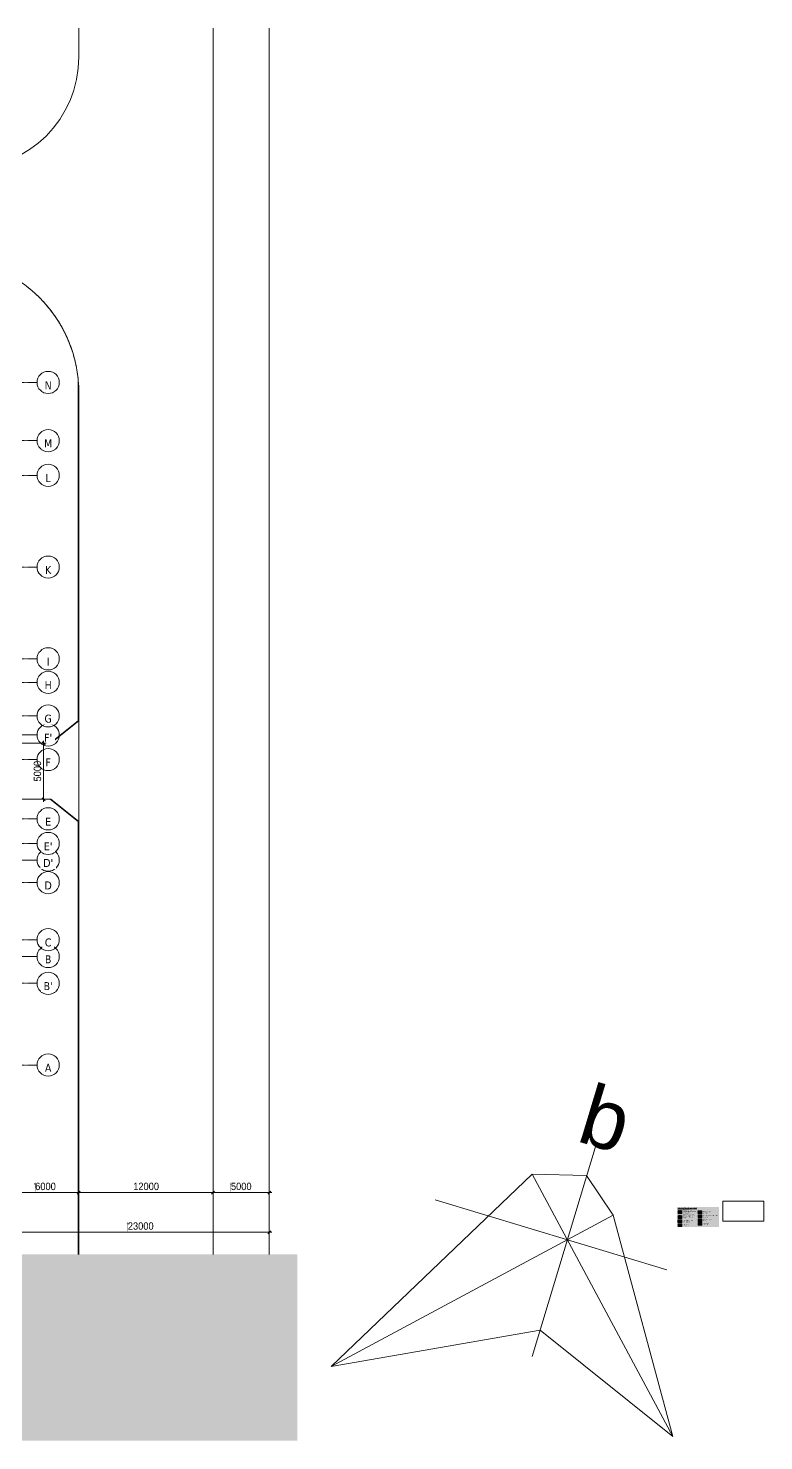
# Model space of a CAD drawing. Header units: millimetres. Extents: x 5357 to 201988, y -16345 to 109895.
# Drawn here: x 136261 to 201988, y -16345 to 109895 of the extents above; entities that cross this region are included whole.
import ezdxf

# ---------------------------------------------------------------- set-up
doc = ezdxf.new("R2010")
doc.units = ezdxf.units.MM
doc.linetypes.add('Dash_2_', pattern=[6.35, 3.175, -3.175])
doc.linetypes.add('Grid Line', pattern=[22.225, 12.7, -3.175, 3.175, -3.175])
for name, color, linetype, lineweight in [('A-ANNO-DIMS', 211, 'Continuous', 9), ('A-ANNO-DIMS-220', 211, 'Continuous', 9), ('A-DETL-1', 90, 'Continuous', 18), ('A-DETL-GENF-10', 3, 'Continuous', 18), ('A-DETL-GENF-11', 130, 'Continuous', 18), ('A-DETL-GENF-12', 125, 'Continuous', 18), ('A-DETL-GENF-2', 7, 'Continuous', 9), ('A-DETL-GENF-8', 255, 'Continuous', 18), ('A-DETL-GENF-9', 9, 'Continuous', 18), ('A-DETL-MEDM-1', 33, 'Continuous', 35), ('A-FLOR', 192, 'Continuous', 9), ('G-ANNO-REFR', 1, 'Dash_2_', 18), ('G-ANNO-TEXT-1', 7, 'Continuous', 9), ('HOA GIO_TIEN GIANG_dwg-1', 250, 'Continuous', 18), ('S-GRID', 1, 'Continuous', 9), ('S-GRID-1', 1, 'Grid Line', 9), ('S-GRID-IDEN', 1, 'Continuous', 9), ('TEXT', 7, 'Continuous', 9), ('TEXT-1', 7, 'Continuous', 18)]:
    doc.layers.add(name, color=color, linetype=linetype, lineweight=lineweight)
doc.styles.add('Arial_3', font='arial_0.ttf', dxfattribs={"height": 5335.983317})
doc.styles.add('Arial_4', font='arial_0.ttf', dxfattribs={"width": 0.9, "height": 660})
doc.styles.add('Arial_5', font='arial_0.ttf', dxfattribs={"width": 0.9, "height": 660})
doc.styles.add('Arial_7', font='arial_0.ttf', dxfattribs={"width": 0.95, "height": 62.5})
doc.styles.add('Arial_B_1', font='arialbd_0.ttf', dxfattribs={"width": 0.95, "height": 75})
doc.styles.add('Arial_B_2', font='arialbd_0.ttf', dxfattribs={"width": 0.95, "height": 62.5})
doc.styles.add('Tahoma_B', font='tahomabd_0.ttf', dxfattribs={"height": 715})
doc.dimstyles.new('1_Dim_chi_tiet_khu_đất_2', dxfattribs={"dimscale": 304.8, "dimtxt": 673.371204, "dimasz": 0.866142, "dimexe": 0.721785, "dimexo": 0.0625, "dimgap": 0.072178, "dimtad": 1, "dimdec": 0, "dimrnd": 5, "dimzin": 0, "dimdsep": 46, "dimtxsty": 'Arial_4', "dimblk1": 'OBLIQUE', "dimblk2": 'OBLIQUE', "dimsah": 1, "dimcen": 0.09, "dimdle": 0.721785, "dimazin": 0, "dimtfac": 1, "dimtdec": 4, "dimtix": 1, "dimtmove": 0, "dimatfit": 3, "dimfxl": 2.165354, "dimfxlon": 1, "dimtvp": 1, "dimtolj": 1, "dimtzin": 0, "dimarcsym": 2})
doc.dimstyles.new('1_Dim_chi_tiet_khu_đất_2_1', dxfattribs={"dimscale": 304.8, "dimtxt": 673.371204, "dimasz": 0.866142, "dimexe": 0.721785, "dimexo": 0.0625, "dimgap": 0.072178, "dimtad": 1, "dimdec": 0, "dimrnd": 5, "dimzin": 0, "dimdsep": 46, "dimtxsty": 'Arial_5', "dimblk1": 'OBLIQUE', "dimblk2": 'OBLIQUE', "dimsah": 1, "dimcen": 0.09, "dimdle": 0.721785, "dimazin": 0, "dimtfac": 1, "dimtdec": 4, "dimtix": 1, "dimtmove": 0, "dimatfit": 3, "dimfxl": 2.165354, "dimfxlon": 1, "dimtvp": 1, "dimtolj": 1, "dimtzin": 0, "dimarcsym": 2})
picture_1 = doc.add_image_def('image1.pdf', size_in_pixel=(4241, 2050))
pattern_1 = [(50, (190483.647, 0), (54.65545, -4.7815), [5.715, -62.865]), (355, (190483.647, 0), (-10.57276, 57.3166), [4.572, -50.292]), (100.451, (190488.2, -0.4), (44.08277, 52.5349), [4.857, -53.427]), (46.184, (190483.647, 15.24), (81.3237, -12.6129), [8.572, -94.297]), (96.636, (190490.42, 14.19), (71.2212, 74.2287), [7.286, -80.141]), (351.184, (190483.65, 15.24), (71.2217, 74.2274), [6.858, -75.438]), (21, (190491.267, 11.43), (45.4846, -30.6795), [5.715, -62.865]), (326, (190491.267, 11.43), (18.5405, 55.256), [4.572, -50.292]), (71.451, (190495.057, 8.873), (64.0251, 24.5763), [4.857, -53.427]), (37.5, (190483.647, 0), (0.926095, 25.36672), [0.838, -48.844, 0.838, -50.216, -50.482]), (37.5, (190483.647, 0), (0.926095, 25.36672), [-100.736, 0.838, -49.644]), (7.5, (190483.647, 0), (20.04558, 30.0546), [0.838, -28.27, 0.838, -47.701, -19.241]), (7.5, (190483.647, 0), (20.04558, 30.0546), [-77.648, 0.838, -18.402]), (327.5, (190466.654, 0), (40.67682, -1.71882), [0.838, -18.212, 0.838, -58.598, -78.867]), (327.5, (190466.654, 0), (40.67682, -1.71882), [-78.486, 0.838, -78.029]), (317.5, (190459.034, 0), (44.43832, 7.62794), [0.838, -23.927, 0.838, -38.633, -56.007]), (317.5, (190459.034, 0), (44.43832, 7.62794), [-64.237, 0.838, -55.169])]
pattern_2 = [(63.435, (190547.15, 31.75), (-255.583, 766.747), [317.5, -190.5, 317.5, -190.5, -403.903]), (63.435, (190547.15, 31.75), (-255.583, 766.747), [-1016, 127, -276.9]), (63.435, (190531.3, 47.6), (-255.583, 766.747), [254, -317.5, 190.5, -190.5, -467.403]), (63.435, (190531.3, 47.6), (-255.583, 766.747), [-952.5, 222.25, -245.15]), (63.435, (190531.3, 95.25), (-255.583, 766.747), [190.5, -381, 127, -190.5, -530.903]), (63.435, (190531.3, 95.25), (-255.583, 766.747), [-889, 285.75, -245.15]), (63.435, (190578.9, 47.6), (-255.583, 766.747), [190.5, -381, 158.75, -689.653]), (63.435, (190626.5, 95.25), (-255.583, 766.747), [95.25, -476.25, 63.5, -784.903]), (63.435, (190547.15, 174.6), (-255.583, 766.747), [63.5, -476.25, 63.5, -254, -562.653]), (63.435, (190547.15, 174.6), (-255.583, 766.747), [-857.25, 158.75, -403.9]), (63.435, (190832.9, 127), (-255.583, 766.747), [317.5, -476.25, 381, -251.503]), (63.435, (190832.9, 79.4), (-255.583, 766.747), [444.5, -317.5, 476.25, -188.003]), (63.435, (190864.65, 95.25), (-255.583, 766.747), [508, -254, 381, -276.903]), (63.435, (190912.3, 142.9), (-255.583, 766.747), [317.5, -444.5, 254, -403.903]), (63.435, (190864.65, 238.1), (-255.583, 766.747), [158.75, -635, 190.5, -435.653]), (63.435, (190959.9, 190.5), (-255.583, 766.747), [127, -635, 127, -530.903])]
pattern_3 = [(0, (190483.647, 0), (40.827, 23.571), [27.218, -54.435]), (120, (190483.647, 0), (-40.826585, 23.57172), [27.218, -54.435]), (60, (190483.647, 0), (0.000415, 47.14272), [0, -54.435, 27.218, 0])]
pattern_4 = [(0, (190483.647, 0), (203.2, 50.8), [8.382, -144.018, 8.382, -144.018, -812.8]), (0, (190483.647, 0), (203.2, 50.8), [-304.8, 8.382, -296.418, 8.382, -144.018, -355.6]), (0, (190483.647, 0), (203.2, 50.8), [-762, 8.382, -93.218, 8.382, -245.618]), (120, (190559.847, 25.4), (-145.5941, 150.57636), [8.382, -144.018, 8.382, -144.018, -812.8]), (120, (190559.847, 25.4), (-145.5941, 150.57636), [-304.8, 8.382, -296.418, 8.382, -144.018, -355.6]), (120, (190559.847, 25.4), (-145.5941, 150.57636), [-762, 8.382, -93.218, 8.382, -245.618]), (240, (190585.247, 127), (-57.6059, -201.37636), [8.382, -144.018, 8.382, -144.018, -812.8]), (240, (190585.247, 127), (-57.6059, -201.37636), [-304.8, 8.382, -296.418, 8.382, -144.018, -355.6]), (240, (190585.247, 127), (-57.6059, -201.37636), [-762, 8.382, -93.218, 8.382, -245.618])]

# ---------------------------------------------------------------- blocks, each defined once
blk = doc.blocks.new('HOA GIO_TIEN GIANG_dwg-1605386-TỔNG THỂ_HOA GIÓ')
at = {"layer": 'TEXT'}
for p, q in [((8395, 10147), (2680, -8828)), ((15264, -15958), (2679, 7475)), ((-5985, 5174), (14714, -1060)), ((-15264, -9710), (9926, 3819))]:
    blk.add_line(p, q, dxfattribs=at)
at = {"layer": 'TEXT', "flags": 128}
blk.add_lwpolyline([(7552, 7347), (9926, 3819), (15264, -15958), (3396, -6448), (-15264, -9710), (2679, 7475), (7552, 7347), (9926, 3819), (15264, -15958), (3396, -6448), (-15264, -9710), (2679, 7475)], close=True, dxfattribs=at)
at = {"layer": 'TEXT-1', "insert": (8045, 15591), "char_height": 5336, "width": 4124.3, "attachment_point": 1, "rotation": 343.23792, "line_spacing_factor": 0.941778, "style": 'Arial_3'}
blk.add_mtext('b', dxfattribs=at)
blk = doc.blocks.new('Grid - M_Grid Head - Circle-353313-TKCS_MB SÂN ĐƯỜNG NỘI BỘ')
at = {"layer": 'S-GRID-IDEN'}
blk.add_circle((0, 0), 4.5, dxfattribs=at)
blk = doc.blocks.new('DIMBLOCK21-TKCS_MB SÂN ĐƯỜNG NỘI BỘ')
at = {"layer": 'A-ANNO-DIMS-220'}
for p, q in [((134801, 2955), (134801, 2075)), ((134801, 2295), (134801, 2955)), ((157795, 2955), (157795, 2075)), ((157795, 2295), (157795, 2955)), ((134581, 2295), (158015, 2295))]:
    blk.add_line(p, q, dxfattribs=at)
at = {"layer": 'A-ANNO-DIMS-220', "lineweight": 25}
for p, q in [((134801, 2295), (134669, 2163)), ((134801, 2295), (134933, 2427)), ((157795, 2295), (157663, 2163)), ((157795, 2295), (157927, 2427))]:
    blk.add_line(p, q, dxfattribs=at)
at = {"layer": 'A-ANNO-DIMS-220', "color": 0, "insert": (145159, 3174), "char_height": 660, "width": 2734.92, "attachment_point": 1, "line_spacing_factor": 0.941778, "style": 'Arial_5'}
blk.add_mtext('\u206e23000', dxfattribs=at)
blk = doc.blocks.new('_Oblique')
at = {"color": 0, "linetype": 'ByBlock', "lineweight": -2}
blk.add_line((-0.5, -0.5), (0.5, 0.5), dxfattribs=at)
blk = doc.blocks.new('DIMBLOCK26-TKCS_MB SÂN ĐƯỜNG NỘI BỘ')
at = {"layer": 'A-ANNO-DIMS-220'}
for p, q in [((140779, 6498), (140779, 5618)), ((140779, 5838), (140779, 6498)), ((152779, 6498), (152779, 5618)), ((152779, 5838), (152779, 6498)), ((140559, 5838), (152999, 5838))]:
    blk.add_line(p, q, dxfattribs=at)
at = {"layer": 'A-ANNO-DIMS-220', "lineweight": 25}
for p, q in [((140779, 5838), (140647, 5706)), ((140779, 5838), (140911, 5970)), ((152779, 5838), (152647, 5706)), ((152779, 5838), (152911, 5970))]:
    blk.add_line(p, q, dxfattribs=at)
at = {"layer": 'A-ANNO-DIMS-220', "color": 0, "insert": (145640, 6717), "char_height": 660, "width": 2734.92, "attachment_point": 1, "line_spacing_factor": 0.941778, "style": 'Arial_4'}
blk.add_mtext('12000', dxfattribs=at)
blk = doc.blocks.new('DIMBLOCK27-TKCS_MB SÂN ĐƯỜNG NỘI BỘ')
at = {"layer": 'A-ANNO-DIMS-220'}
for p, q in [((152779, 6498), (152779, 5618)), ((152779, 5838), (152779, 6498)), ((157795, 6498), (157795, 5618)), ((157795, 5838), (157795, 6498)), ((152559, 5838), (158015, 5838))]:
    blk.add_line(p, q, dxfattribs=at)
at = {"layer": 'A-ANNO-DIMS-220', "lineweight": 25}
for p, q in [((152779, 5838), (152647, 5706)), ((152779, 5838), (152911, 5970)), ((157795, 5838), (157663, 5706)), ((157795, 5838), (157927, 5970))]:
    blk.add_line(p, q, dxfattribs=at)
at = {"layer": 'A-ANNO-DIMS-220', "color": 0, "insert": (154375, 6717), "char_height": 660, "width": 2187.94, "attachment_point": 1, "line_spacing_factor": 0.941778, "style": 'Arial_5'}
blk.add_mtext('\u206e5000', dxfattribs=at)
blk = doc.blocks.new('DIMBLOCK28-TKCS_MB SÂN ĐƯỜNG NỘI BỘ')
at = {"layer": 'A-ANNO-DIMS-220'}
for p, q in [((134801, 6498), (134801, 5618)), ((134801, 5838), (134801, 6498)), ((140779, 6498), (140779, 5618)), ((140779, 5838), (140779, 6498)), ((134581, 5838), (140999, 5838))]:
    blk.add_line(p, q, dxfattribs=at)
at = {"layer": 'A-ANNO-DIMS-220', "lineweight": 25}
for p, q in [((134801, 5838), (134669, 5706)), ((134801, 5838), (134933, 5970)), ((140779, 5838), (140647, 5706)), ((140779, 5838), (140911, 5970))]:
    blk.add_line(p, q, dxfattribs=at)
at = {"layer": 'A-ANNO-DIMS-220', "color": 0, "insert": (136879, 6717), "char_height": 660, "width": 2187.94, "attachment_point": 1, "line_spacing_factor": 0.941778, "style": 'Arial_5'}
blk.add_mtext('\u206e6000', dxfattribs=at)
blk = doc.blocks.new('DIMBLOCK47-TKCS_MB SÂN ĐƯỜNG NỘI BỘ')
at = {"layer": 'A-ANNO-DIMS-220'}
for p, q in [((136969, 45986), (137849, 45986)), ((137629, 45986), (136969, 45986)), ((137629, 40766), (137629, 46206)), ((136969, 40986), (137849, 40986)), ((137629, 40986), (136969, 40986))]:
    blk.add_line(p, q, dxfattribs=at)
at = {"layer": 'A-ANNO-DIMS-220', "lineweight": 25}
for p, q in [((137629, 45986), (137497, 46118)), ((137629, 45986), (137761, 45854)), ((137629, 40986), (137497, 41118)), ((137629, 40986), (137761, 40854))]:
    blk.add_line(p, q, dxfattribs=at)
at = {"layer": 'A-ANNO-DIMS-220', "color": 0, "insert": (136750, 42575), "char_height": 660, "width": 2187.94, "attachment_point": 1, "rotation": 90, "line_spacing_factor": 0.941778, "style": 'Arial_4'}
blk.add_mtext('5000', dxfattribs=at)

msp = doc.modelspace()

# ---------------------------------------------------------------- hatches: boundary and pattern name
at = {"layer": 'A-DETL-GENF-10'}
h = msp.add_hatch(dxfattribs=at)
h.set_pattern_fill('FP_16', color=256, style=0, pattern_type=2)
h.set_pattern_definition([(90, (190483.647, 0), (-44.901, 44.901), [11.906, -77.896]), (45, (190483.647, 0), (-44.9013, 44.9013), [11.906, -51.594]), (135, (190483.647, 0), (-44.9013, -44.9013), [11.906, -51.594])])
h.paths.add_polyline_path([(194666.2, 3509.3), (194666.2, 3749.3), (194326.2, 3749.3), (194326.2, 3509.3)])
at = {"layer": 'A-DETL-GENF-11'}
h = msp.add_hatch(dxfattribs=at)
h.set_pattern_fill('FP_15', color=256, style=0, pattern_type=2)
h.set_pattern_definition(pattern_1)
h.paths.add_polyline_path([(194666.2, 2809.3), (194666.2, 3049.3), (194326.2, 3049.3), (194326.2, 2809.3)])
h = msp.add_hatch(dxfattribs=at)
h.set_pattern_fill('FP_17', color=256, style=0, pattern_type=2)
h.set_pattern_definition([(90, (146424.16, 54019.62), (-75, 5e-15), [])])
h.paths.add_polyline_path([(194666.2, 2809.3), (194666.2, 3049.3), (194326.2, 3049.3), (194326.2, 2809.3)])
at = {"layer": 'A-DETL-GENF-12'}
h = msp.add_hatch(dxfattribs=at)
h.set_pattern_fill('FP_21', color=256, style=0, pattern_type=2)
h.set_pattern_definition(pattern_4)
h.paths.add_polyline_path([(196466.2, 3959.3), (196466.2, 4199.3), (196126.2, 4199.3), (196126.2, 3959.3)])
h = msp.add_hatch(dxfattribs=at)
h.set_pattern_fill('FP_22', color=256, style=0, pattern_type=2)
h.set_pattern_definition([(0, (190483.647, 0), (0, 62.5), []), (90, (190483.647, 0), (-62.5, 4e-15), [])])
h.paths.add_polyline_path([(196466.2, 3959.3), (196466.2, 4199.3), (196126.2, 4199.3), (196126.2, 3959.3)])
h = msp.add_hatch(dxfattribs=at)
h.set_pattern_fill('FP_23', color=256, style=0, pattern_type=2)
h.set_pattern_definition([(45, (190483.647, 0), (-44.1942, 44.1942), []), (135, (190483.647, 0), (-44.1942, -44.1942), [])])
h.paths.add_polyline_path([(196466.2, 3609.3), (196466.2, 3849.3), (196126.2, 3849.3), (196126.2, 3609.3)])
at = {"layer": 'A-DETL-GENF-2'}
msp.add_hatch(color=256, dxfattribs=at).paths.add_polyline_path([(136392.8, -16344.6), (160292.7, -16344.6), (160292.7, 315.8), (83812.2, 315.8), (83812.2, -16344.6), (136379.1, -16344.6)])
at = {"layer": 'A-DETL-GENF-8'}
h = msp.add_hatch(color=256, dxfattribs=at)
h.paths.add_polyline_path([(194245.2, 2759.1), (197980.1, 2759.1), (197980.1, 4554.6), (194245.2, 4554.6), (194245.2, 2809.3)])
h.paths.add_polyline_path([(194666.2, 2809.3), (194326.2, 2809.3), (194326.2, 3049.3), (194666.2, 3049.3)])
h.paths.add_polyline_path([(194326.2, 3159.3), (194326.2, 3399.3), (194666.2, 3399.3), (194666.2, 3159.3)])
h.paths.add_polyline_path([(196126.2, 3259.3), (196126.2, 3499.3), (196466.2, 3499.3), (196466.2, 3259.3)])
h.paths.add_polyline_path([(194326.2, 3509.3), (194326.2, 3749.3), (194666.2, 3749.3), (194666.2, 3509.3)])
h.paths.add_polyline_path([(196126.2, 3609.3), (196126.2, 3849.3), (196466.2, 3849.3), (196466.2, 3609.3)])
h.paths.add_polyline_path([(194326.2, 3959.3), (194326.2, 4199.3), (194666.2, 4199.3), (194666.2, 3959.3)])
h.paths.add_polyline_path([(196126.2, 3959.3), (196126.2, 4199.3), (196466.2, 4199.3), (196466.2, 3959.3)])
at = {"layer": 'A-DETL-GENF-9'}
h = msp.add_hatch(dxfattribs=at)
h.set_pattern_fill('FP_18', color=256, style=0, pattern_type=2)
h.set_pattern_definition(pattern_2)
h.paths.add_polyline_path([(194666.2, 3959.3), (194666.2, 4199.3), (194326.2, 4199.3), (194326.2, 3959.3)])
h = msp.add_hatch(dxfattribs=at)
h.set_pattern_fill('FP_19', color=256, style=0, pattern_type=2)
h.set_pattern_definition(pattern_3)
h.paths.add_polyline_path([(194666.2, 3959.3), (194666.2, 4199.3), (194326.2, 4199.3), (194326.2, 3959.3)])
h = msp.add_hatch(dxfattribs=at)
h.set_pattern_fill('FP_15', color=256, style=0, pattern_type=2)
h.set_pattern_definition(pattern_1)
h.paths.add_polyline_path([(194666.2, 3509.3), (194666.2, 3749.3), (194326.2, 3749.3), (194326.2, 3509.3)])
h = msp.add_hatch(dxfattribs=at)
h.set_pattern_fill('FP_20', color=256, style=0, pattern_type=2)
h.set_pattern_definition([(37.5, (190483.647, 0), (-0.800156, 24.47068), [0.838, -18.466, 0.838, -20.752, -20.637]), (37.5, (190483.647, 0), (-0.800156, 24.47068), [-40.894, 0.838, -19.799]), (7.5, (190483.647, 0), (22.47605, 35.84134), [0.838, -9.576, 0.838, -16.561, -6.668]), (7.5, (190483.647, 0), (22.47605, 35.84134), [-27.813, 0.838, -5.829]), (327.5, (190468.026, 0), (39.549665, 0.0723), [0.838, -5.512, 0.838, -22.022, -29.845]), (327.5, (190468.026, 0), (39.549665, 0.0723), [-29.21, 0.838, -29.007]), (317.5, (190468.026, 0), (38.17795, 11.1469), [0.838, -2.337, 0.838, -14.148, -17.145]), (317.5, (190468.026, 0), (38.17795, 11.1469), [-18.161, 0.838, -16.307])])
h.paths.add_polyline_path([(194666.2, 3159.3), (194666.2, 3399.3), (194326.2, 3399.3), (194326.2, 3159.3)])
h = msp.add_hatch(dxfattribs=at)
h.set_pattern_fill('FP_21', color=256, style=0, pattern_type=2)
h.set_pattern_definition(pattern_4)
h.paths.add_polyline_path([(194666.2, 3159.3), (194666.2, 3399.3), (194326.2, 3399.3), (194326.2, 3159.3)])
h = msp.add_hatch(dxfattribs=at)
h.set_pattern_fill('FP_18', color=256, style=0, pattern_type=2)
h.set_pattern_definition(pattern_2)
h.paths.add_polyline_path([(196466.2, 3259.3), (196466.2, 3499.3), (196126.2, 3499.3), (196126.2, 3259.3)])
h = msp.add_hatch(dxfattribs=at)
h.set_pattern_fill('FP_19', color=256, style=0, pattern_type=2)
h.set_pattern_definition(pattern_3)
h.paths.add_polyline_path([(196466.2, 3259.3), (196466.2, 3499.3), (196126.2, 3499.3), (196126.2, 3259.3)])

# ---------------------------------------------------------------- linework, layer by layer
at = {"layer": 'A-DETL-1'}
for p, q in [((194666.2, 4199.3), (194326.2, 4199.3)), ((194326.2, 4199.3), (194326.2, 3959.3)), ((194326.2, 3959.3), (194666.2, 3959.3)), ((194666.2, 3959.3), (194666.2, 4199.3)), ((196466.2, 4199.3), (196126.2, 4199.3)), ((196126.2, 4199.3), (196126.2, 3959.3)), ((196126.2, 3959.3), (196466.2, 3959.3)), ((196466.2, 3849.3), (196126.2, 3849.3)), ((196126.2, 3849.3), (196126.2, 3609.3)), ((196466.2, 3959.3), (196466.2, 4199.3)), ((196466.2, 3609.3), (196466.2, 3849.3)), ((194666.2, 3749.3), (194326.2, 3749.3)), ((194326.2, 3749.3), (194326.2, 3509.3)), ((194326.2, 3509.3), (194666.2, 3509.3)), ((194666.2, 3399.3), (194326.2, 3399.3)), ((194326.2, 3399.3), (194326.2, 3159.3)), ((194326.2, 3159.3), (194666.2, 3159.3)), ((194666.2, 3049.3), (194326.2, 3049.3)), ((194326.2, 3049.3), (194326.2, 2809.3)), ((194326.2, 2809.3), (194666.2, 2809.3)), ((194666.2, 3509.3), (194666.2, 3749.3)), ((194666.2, 3159.3), (194666.2, 3399.3)), ((194666.2, 2809.3), (194666.2, 3049.3)), ((196126.2, 3609.3), (196466.2, 3609.3)), ((196466.2, 3499.3), (196126.2, 3499.3)), ((196126.2, 3499.3), (196126.2, 3259.3)), ((196126.2, 3259.3), (196466.2, 3259.3)), ((196466.2, 3149.3), (196126.2, 3149.3)), ((196126.2, 3149.3), (196126.2, 2909.3)), ((196126.2, 2909.3), (196466.2, 2909.3)), ((196466.2, 3259.3), (196466.2, 3499.3)), ((196466.2, 2909.3), (196466.2, 3149.3))]:
    msp.add_line(p, q, dxfattribs=at)
at = {"layer": 'A-DETL-MEDM-1'}
for centre in [(194503.6, 4076.7), (196303.6, 4076.7), (196303.6, 3726.7), (194503.6, 3626.7), (194503.6, 3276.7), (194503.6, 2926.7), (196303.6, 3376.7), (196303.6, 3026.7)]:
    msp.add_circle(centre, 75, dxfattribs=at)
at = {"layer": 'A-FLOR'}
for p, q in [((140779.3, 107336.3), (140779.3, 109895.4)), ((152779.3, 109895.4), (152779.3, 315.8)), ((157794.6, 109895.4), (157794.6, 315.8)), ((136275, 86707.3), (136261.5, 86718.1)), ((140731.1, 47986.3), (140731.1, 78411.8)), ((140779.3, 77336.3), (140779.3, 315.8)), ((138231.1, 45986.3), (140731.1, 47986.3)), ((140779.3, 47986.3), (138279.3, 45986.3)), ((138279.3, 45986.3), (134801.6, 45986.3)), ((134801.5, 40986.3), (138279.3, 40986.3)), ((140731.1, 38986.3), (138231.1, 40986.3)), ((138279.3, 40986.3), (140779.3, 38986.3)), ((140731.1, 315.8), (140731.1, 38986.3))]:
    msp.add_line(p, q, dxfattribs=at)
for centre, radius, start, end in [((130779.3, 107336.3), 10000, 270, 360), ((130779.3, 107336.3), 10000, 270, 360), ((130779.3, 107336.3), 10000, 270, 0), ((130779.3, 107336.3), 10000, 270, 0), ((128779.3, 77336.3), 12000, 360, 90), ((128779.3, 77336.3), 12000, 51.344287, 52.287325), ((128779.3, 77336.3), 12000, 50.445529, 51.344312), ((128779.3, 77336.3), 12000, 50.445529, 51.344312), ((128779.3, 77336.3), 12000, 50.445543, 51.344287), ((128779.3, 77336.3), 12000, 49.503564, 50.445529), ((128779.3, 77336.3), 12000, 49.503564, 50.445529), ((128779.3, 77336.3), 12000, 49.503538, 50.445543), ((128779.3, 77336.3), 12000, 48.603839, 49.503564), ((128779.3, 77336.3), 12000, 48.603839, 49.503564), ((128779.3, 77336.3), 12000, 48.603854, 49.503538), ((128779.3, 77336.3), 12000, 47.662816, 48.603839), ((128779.3, 77336.3), 12000, 47.662816, 48.603839), ((128779.3, 77336.3), 12000, 47.662789, 48.603854), ((128779.3, 77336.3), 12000, 46.76223, 47.662816), ((128779.3, 77336.3), 12000, 46.76223, 47.662816), ((128779.3, 77336.3), 12000, 46.762246, 47.662789), ((128779.3, 77336.3), 12000, 45.822068, 46.76223), ((128779.3, 77336.3), 12000, 45.822068, 46.76223), ((128779.3, 77336.3), 12000, 45.82204, 46.762246), ((128779.3, 77336.3), 12000, 44.920693, 45.822068), ((128779.3, 77336.3), 12000, 44.920693, 45.822068), ((128779.3, 77336.3), 12000, 44.920709, 45.82204), ((128779.3, 77336.3), 12000, 43.981319, 44.920693), ((128779.3, 77336.3), 12000, 43.981319, 44.920693), ((128779.3, 77336.3), 12000, 43.98129, 44.920709), ((128779.3, 77336.3), 12000, 43.079218, 43.981319), ((128779.3, 77336.3), 12000, 43.079218, 43.981319), ((128779.3, 77336.3), 12000, 43.079235, 43.98129), ((128779.3, 77336.3), 12000, 42.140571, 43.079218), ((128779.3, 77336.3), 12000, 42.140571, 43.079218), ((128779.3, 77336.3), 12000, 42.140541, 43.079235), ((128779.3, 77336.3), 12000, 41.237798, 42.140571), ((128779.3, 77336.3), 12000, 41.237798, 42.140571), ((128779.3, 77336.3), 12000, 41.237816, 42.140541), ((128779.3, 77336.3), 12000, 40.299822, 41.237798), ((128779.3, 77336.3), 12000, 40.299822, 41.237798), ((128779.3, 77336.3), 12000, 40.299791, 41.237816), ((128779.3, 77336.3), 12000, 39.396429, 40.299822), ((128779.3, 77336.3), 12000, 39.396429, 40.299822), ((128779.3, 77336.3), 12000, 39.396447, 40.299791), ((128779.3, 77336.3), 12000, 38.459073, 39.396429), ((128779.3, 77336.3), 12000, 38.459073, 39.396429), ((128779.3, 77336.3), 12000, 38.459041, 39.396447), ((128779.3, 77336.3), 12000, 37.555103, 38.459073), ((128779.3, 77336.3), 12000, 37.555103, 38.459073), ((128779.3, 77336.3), 12000, 37.555122, 38.459041), ((128779.3, 77336.3), 12000, 36.618324, 37.555103), ((128779.3, 77336.3), 12000, 36.618324, 37.555103), ((128779.3, 77336.3), 12000, 36.618292, 37.555122), ((128779.3, 77336.3), 12000, 35.713817, 36.618324), ((128779.3, 77336.3), 12000, 35.713817, 36.618324), ((128779.3, 77336.3), 12000, 35.713837, 36.618292), ((128779.3, 77336.3), 12000, 34.777575, 35.713817), ((128779.3, 77336.3), 12000, 34.777575, 35.713817), ((128779.3, 77336.3), 12000, 34.777542, 35.713837), ((128779.3, 77336.3), 12000, 33.872567, 34.777575), ((128779.3, 77336.3), 12000, 33.872567, 34.777575), ((128779.3, 77336.3), 12000, 33.872588, 34.777542), ((128779.3, 77336.3), 12000, 32.936826, 33.872567), ((128779.3, 77336.3), 12000, 32.936826, 33.872567), ((128779.3, 77336.3), 12000, 32.936792, 33.872588), ((128779.3, 77336.3), 12000, 32.03135, 32.936826), ((128779.3, 77336.3), 12000, 32.03135, 32.936826), ((128779.3, 77336.3), 12000, 32.031371, 32.936792), ((128779.3, 77336.3), 12000, 31.096077, 32.03135), ((128779.3, 77336.3), 12000, 31.096077, 32.03135), ((128779.3, 77336.3), 12000, 31.096041, 32.031371), ((128779.3, 77336.3), 12000, 30.190162, 31.096077), ((128779.3, 77336.3), 12000, 30.190162, 31.096077), ((128779.3, 77336.3), 12000, 30.190184, 31.096041), ((128779.3, 77336.3), 12000, 29.255327, 30.190162), ((128779.3, 77336.3), 12000, 29.255327, 30.190162), ((128779.3, 77336.3), 12000, 29.255291, 30.190184), ((128779.3, 77336.3), 12000, 28.349001, 29.255327), ((128779.3, 77336.3), 12000, 28.349001, 29.255327), ((128779.3, 77336.3), 12000, 28.349024, 29.255291), ((128779.3, 77336.3), 12000, 27.414578, 28.349001), ((128779.3, 77336.3), 12000, 27.414578, 28.349001), ((128779.3, 77336.3), 12000, 27.414541, 28.349024), ((128779.3, 77336.3), 12000, 26.507865, 27.414578), ((128779.3, 77336.3), 12000, 26.507865, 27.414578), ((128779.3, 77336.3), 12000, 26.507888, 27.414541), ((128779.3, 77336.3), 12000, 25.573828, 26.507865), ((128779.3, 77336.3), 12000, 25.573828, 26.507865), ((128779.3, 77336.3), 12000, 25.57379, 26.507888), ((128779.3, 77336.3), 12000, 24.666751, 25.573828), ((128779.3, 77336.3), 12000, 24.666751, 25.573828), ((128779.3, 77336.3), 12000, 24.666774, 25.57379), ((128779.3, 77336.3), 12000, 23.733078, 24.666751), ((128779.3, 77336.3), 12000, 23.733078, 24.666751), ((128779.3, 77336.3), 12000, 23.73304, 24.666774), ((128779.3, 77336.3), 12000, 22.825657, 23.733078), ((128779.3, 77336.3), 12000, 22.825657, 23.733078), ((128779.3, 77336.3), 12000, 22.825682, 23.73304), ((128779.3, 77336.3), 12000, 21.892328, 22.825657), ((128779.3, 77336.3), 12000, 21.892328, 22.825657), ((128779.3, 77336.3), 12000, 21.892289, 22.825682), ((128779.3, 77336.3), 12000, 20.984582, 21.892328), ((128779.3, 77336.3), 12000, 20.984582, 21.892328), ((128779.3, 77336.3), 12000, 20.984608, 21.892289), ((128779.3, 77336.3), 12000, 20.051578, 20.984582), ((128779.3, 77336.3), 12000, 20.051578, 20.984582), ((128779.3, 77336.3), 12000, 20.051538, 20.984608), ((128779.3, 77336.3), 12000, 19.143525, 20.051578), ((128779.3, 77336.3), 12000, 19.143525, 20.051578), ((128779.3, 77336.3), 12000, 19.143551, 20.051538), ((128779.3, 77336.3), 12000, 18.210787, 19.143551), ((128779.3, 77336.3), 12000, 18.210828, 19.143525), ((128779.3, 77336.3), 12000, 18.210828, 19.143525), ((128779.3, 77336.3), 12000, 17.302484, 18.210828), ((128779.3, 77336.3), 12000, 17.302484, 18.210828), ((128779.3, 77336.3), 12000, 17.302511, 18.210787), ((128779.3, 77336.3), 12000, 16.370077, 17.302484), ((128779.3, 77336.3), 12000, 16.370077, 17.302484), ((128779.3, 77336.3), 12000, 16.370036, 17.302511), ((128779.3, 77336.3), 12000, 15.461458, 16.370077), ((128779.3, 77336.3), 12000, 15.461458, 16.370077), ((128779.3, 77336.3), 12000, 15.461485, 16.370036), ((128779.3, 77336.3), 12000, 14.529327, 15.461458), ((128779.3, 77336.3), 12000, 14.529327, 15.461458), ((128779.3, 77336.3), 12000, 14.529285, 15.461485), ((128779.3, 77336.3), 12000, 13.620446, 14.529327), ((128779.3, 77336.3), 12000, 13.620446, 14.529327), ((128779.3, 77336.3), 12000, 13.620474, 14.529285), ((128779.3, 77336.3), 12000, 12.688576, 13.620446), ((128779.3, 77336.3), 12000, 12.688576, 13.620446), ((128779.3, 77336.3), 12000, 12.688533, 13.620474), ((128779.3, 77336.3), 12000, 11.779447, 12.688576), ((128779.3, 77336.3), 12000, 11.779447, 12.688576), ((128779.3, 77336.3), 12000, 11.779475, 12.688533), ((128779.3, 77336.3), 12000, 10.847826, 11.779447), ((128779.3, 77336.3), 12000, 10.847826, 11.779447), ((128779.3, 77336.3), 12000, 10.847782, 11.779475), ((128779.3, 77336.3), 12000, 9.93846, 10.847826), ((128779.3, 77336.3), 12000, 9.93846, 10.847826), ((128779.3, 77336.3), 12000, 9.938489, 10.847782), ((128779.3, 77336.3), 12000, 9.007075, 9.93846), ((128779.3, 77336.3), 12000, 9.007075, 9.93846), ((128779.3, 77336.3), 12000, 9.00703, 9.938489), ((128779.3, 77336.3), 12000, 8.097484, 9.007075), ((128779.3, 77336.3), 12000, 8.097484, 9.007075), ((128779.3, 77336.3), 12000, 8.097513, 9.00703), ((128779.3, 77336.3), 12000, 7.166323, 8.097484), ((128779.3, 77336.3), 12000, 7.166323, 8.097484), ((128779.3, 77336.3), 12000, 7.166278, 8.097513), ((128779.3, 77336.3), 12000, 6.256518, 7.166323), ((128779.3, 77336.3), 12000, 6.256518, 7.166323), ((128779.3, 77336.3), 12000, 6.256548, 7.166278), ((128779.3, 77336.3), 12000, 5.325572, 6.256518), ((128779.3, 77336.3), 12000, 5.325572, 6.256518), ((128779.3, 77336.3), 12000, 5.325527, 6.256548), ((128779.3, 77336.3), 12000, 5.141896, 5.325572), ((128779.3, 77336.3), 12000, 5.141896, 5.325572), ((128779.3, 77336.3), 12000, 5.083146, 5.325527), ((128779.3, 77336.3), 12000, 0, 5.083146)]:
    msp.add_arc(centre, radius, start, end, dxfattribs=at)

# ---------------------------------------------------------------- block references
at = {"layer": 'HOA GIO_TIEN GIANG_dwg-1'}
msp.add_blockref('HOA GIO_TIEN GIANG_dwg-1605386-TỔNG THỂ_HOA GIÓ', (178607.5, 0), dxfattribs=at)
at = {"layer": 'S-GRID-IDEN', "xscale": 219.9999999999998, "yscale": 219.9999999999998, "zscale": 219.9999999999998}
for p, rotation in [((138041.8, 78236.9), 89.99999999999982), ((138041.8, 73036.9), 89.9999999999998), ((138041.8, 69936.9), 89.9999999999998), ((138041.8, 61736.9), 89.9999999999998), ((138041.8, 53536.9), 89.9999999999998), ((138041.8, 46733.9), 89.9999999999998), ((138041.8, 44536.9), 89.9999999999998), ((138041.8, 39236.9), 89.9999999999998), ((138041.8, 35547.3), 89.99999999999982), ((138041.8, 33536.9), 89.99999999999982), ((138041.8, 26933.9), 89.99999999999982), ((138041.8, 17236.9), 89.99999999999982)]:
    msp.add_blockref('Grid - M_Grid Head - Circle-353313-TKCS_MB SÂN ĐƯỜNG NỘI BỘ', p, dxfattribs=dict(at, rotation=rotation))

# ---------------------------------------------------------------- texts
at = {"layer": 'G-ANNO-TEXT-1', "line_spacing_factor": 0.936439}
for s, insert, char_height, width, attachment_point, style in [('\\pt285,570,855,1140,1425,1710,1995,2280,2565,2850,3135,3420,3705,3990,4275,4560,4845,5130,5415,5700,5985,6270,6555,6840,7125,7410,7695,7980,8265,8550,8835,9120;{\\LGHI CHÚ TỔNG THỂ SÂN ĐƯỜNG}:', (194319.6, 4448.7), 75, 1880.525, 4, 'Arial_B_1'), ('\\pt285,570,855,1140,1425,1710,1995,2280,2565,2850,3135,3420,3705,3990,4275,4560,4845,5130,5415,5700,5985,6270,6555,6840,7125,7410,7695,7980,8265,8550,8835,9120;2.CÔNG TRÌNH HẠ TẦNG KỸ THUẬT', (194339.6, 3832), 62.5, 1891.45, 4, 'Arial_B_2'), ('\\pt285,570,855,1140,1425,1710,1995,2280,2565,2850,3135,3420,3705,3990,4275,4560,4845,5130,5415,5700,5985,6270,6555,6840,7125,7410,7695,7980,8265,8550,8835,9120;1.CÔNG TRÌNH NHÀ CÔNG VỤ', (194339.6, 4282), 62.5, 1891.45, 4, 'Arial_B_2'), ('\\pt285,570,855,1140,1425,1710,1995,2280,2565,2850,3135,3420,3705,3990,4275,4560,4845,5130,5415,5700,5985,6270,6555,6840,7125,7410,7695,7980,8265,8550,8835,9120;1', (194501.1, 4064.2), 62.5, 100.463, 5, 'Arial_B_2'), ('\\pt285,570,855,1140,1425,1710,1995,2280,2565,2850,3135,3420,3705,3990,4275,4560,4845,5130,5415,5700,5985,6270,6555,6840,7125,7410,7695,7980,8265,8550,8835,9120;CÔNG TRÌNH NHÀ CÔNG VỤ\\PS = 3.675,75 m2', (194759.2, 4062.1), 62.5, 1338.55, 4, 'Arial_B_2'), ('\\pt285,570,855,1140,1425,1710,1995,2280,2565,2850,3135,3420,3705,3990,4275,4560,4845,5130,5415,5700,5985,6270,6555,6840,7125,7410,7695,7980,8265,8550,8835,9120;5', (196301.6, 4064.2), 62.5, 177.65, 5, 'Arial_B_2'), ('\\pt285,570,855,1140,1425,1710,1995,2280,2565,2850,3135,3420,3705,3990,4275,4560,4845,5130,5415,5700,5985,6270,6555,6840,7125,7410,7695,7980,8265,8550,8835,9120;SẢNH - BẬC CẤP\\PS =78,38 m2', (196559.2, 4062.1), 62.5, 1302.45, 4, 'Arial_7'), ('\\pt285,570,855,1140,1425,1710,1995,2280,2565,2850,3135,3420,3705,3990,4275,4560,4845,5130,5415,5700,5985,6270,6555,6840,7125,7410,7695,7980,8265,8550,8835,9120;NHÀ ĐỂ MÁY PHÁT ĐIỆN + MBA\\PS = 117 m2', (196559.2, 3712.1), 62.5, 1302.45, 4, 'Arial_7'), ('\\pt285,570,855,1140,1425,1710,1995,2280,2565,2850,3135,3420,3705,3990,4275,4560,4845,5130,5415,5700,5985,6270,6555,6840,7125,7410,7695,7980,8265,8550,8835,9120;3', (194500.9, 3264.2), 62.5, 141.312, 5, 'Arial_B_2'), ('\\pt285,570,855,1140,1425,1710,1995,2280,2565,2850,3135,3420,3705,3990,4275,4560,4845,5130,5415,5700,5985,6270,6555,6840,7125,7410,7695,7980,8265,8550,8835,9120;4', (194501.6, 2914.2), 62.5, 177.65, 5, 'Arial_B_2'), ('\\pt285,570,855,1140,1425,1710,1995,2280,2565,2850,3135,3420,3705,3990,4275,4560,4845,5130,5415,5700,5985,6270,6555,6840,7125,7410,7695,7980,8265,8550,8835,9120;2', (194501.1, 3614.2), 62.5, 100.463, 5, 'Arial_B_2'), ('\\pt285,570,855,1140,1425,1710,1995,2280,2565,2850,3135,3420,3705,3990,4275,4560,4845,5130,5415,5700,5985,6270,6555,6840,7125,7410,7695,7980,8265,8550,8835,9120;ĐƯỜNG GIAO THÔNG\\PS = 2.382,83 m2', (194759.2, 3262.1), 62.5, 1352.562, 4, 'Arial_7'), ('\\pt285,570,855,1140,1425,1710,1995,2280,2565,2850,3135,3420,3705,3990,4275,4560,4845,5130,5415,5700,5985,6270,6555,6840,7125,7410,7695,7980,8265,8550,8835,9120;CÂY XANH - THẢM CỎ\\PS = 1.286,10 m2', (194759.2, 3612.1), 62.5, 1379.4, 4, 'Arial_7'), ('\\pt285,570,855,1140,1425,1710,1995,2280,2565,2850,3135,3420,3705,3990,4275,4560,4845,5130,5415,5700,5985,6270,6555,6840,7125,7410,7695,7980,8265,8550,8835,9120;NHÀ BẢO VỆ\\PS = 18,60 m2', (194759.2, 2912.1), 62.5, 1302.45, 4, 'Arial_7'), ('\\pt285,570,855,1140,1425,1710,1995,2280,2565,2850,3135,3420,3705,3990,4275,4560,4845,5130,5415,5700,5985,6270,6555,6840,7125,7410,7695,7980,8265,8550,8835,9120;8', (196301.6, 3014.2), 62.5, 177.65, 5, 'Arial_B_2'), ('\\pt285,570,855,1140,1425,1710,1995,2280,2565,2850,3135,3420,3705,3990,4275,4560,4845,5130,5415,5700,5985,6270,6555,6840,7125,7410,7695,7980,8265,8550,8835,9120;6', (196301.6, 3714.2), 62.5, 177.65, 5, 'Arial_B_2'), ('\\pt285,570,855,1140,1425,1710,1995,2280,2565,2850,3135,3420,3705,3990,4275,4560,4845,5130,5415,5700,5985,6270,6555,6840,7125,7410,7695,7980,8265,8550,8835,9120;7', (196301.6, 3364.2), 62.5, 177.65, 5, 'Arial_B_2'), ('\\pt285,570,855,1140,1425,1710,1995,2280,2565,2850,3135,3420,3705,3990,4275,4560,4845,5130,5415,5700,5985,6270,6555,6840,7125,7410,7695,7980,8265,8550,8835,9120;TƯỜNG RÀO\\PS = 60,79 m2', (196559.2, 3012.1), 62.5, 1302.45, 4, 'Arial_7'), ('\\pt285,570,855,1140,1425,1710,1995,2280,2565,2850,3135,3420,3705,3990,4275,4560,4845,5130,5415,5700,5985,6270,6555,6840,7125,7410,7695,7980,8265,8550,8835,9120;NHÀ ĐỂ XE CÓ MÁI CHE\\PS = 648,00 m2', (196559.2, 3362.1), 62.5, 1302.45, 4, 'Arial_7')]:
    msp.add_mtext(s, dxfattribs=dict(at, insert=insert, char_height=char_height, width=width, attachment_point=attachment_point, style=style))

# ---------------------------------------------------------------- dimensions: what is measured, and where the dimension line sits
at = {"layer": 'A-ANNO-DIMS'}
for base, p1, p2, text, override, picture, middle in [((140779.3, 5837.9), (134801.5, 6497.9), (140779.3, 6497.9), '\u206e6000', {"dimpost": '<>', "dimfxl": 5977.864252}, 'DIMBLOCK28-TKCS_MB SÂN ĐƯỜNG NỘI BỘ', (137790.4, 6253.1)), ((157794.6, 5837.9), (152779.3, 6497.9), (157794.6, 6497.9), '\u206e5000', {"dimpost": '<>', "dimfxl": 5015.369213}, 'DIMBLOCK27-TKCS_MB SÂN ĐƯỜNG NỘI BỘ', (155287, 6253.1)), ((157794.6, 2295.4), (134801.5, 2955.4), (157794.6, 2955.4), '\u206e23000', {"dimpost": '<>', "dimfxl": 22993.161652}, 'DIMBLOCK21-TKCS_MB SÂN ĐƯỜNG NỘI BỘ', (146298.1, 2710.7))]:
    dim = msp.add_linear_dim(base=base, p1=p1, p2=p2, text=text, dimstyle='1_Dim_chi_tiet_khu_đất_2_1', override=override, dxfattribs=at)
    dim.commit()
    dim.dimension.update_dxf_attribs({"geometry": picture, "text_midpoint": middle})
dim = msp.add_linear_dim(base=(152779.3, 5837.9), p1=(140779.3, 6497.9), p2=(152779.3, 6497.9), dimstyle='1_Dim_chi_tiet_khu_đất_2', override={"dimpost": '<>', "dimfxl": 11999.928187}, dxfattribs=at)
dim.commit()
dim.dimension.update_dxf_attribs({"geometry": 'DIMBLOCK26-TKCS_MB SÂN ĐƯỜNG NỘI BỘ', "text_midpoint": (146779.3, 6196.9)})

# ---------------------------------------------------------------- pictures from other files: only their frames are drawn
at = {"layer": 'G-ANNO-REFR'}
image = msp.add_image(picture_1, insert=(198344.5, 3295), size_in_units=(3643.7, 1761), dxfattribs=at)
image.dxf.flags = 7

# ---------------------------------------------------------------- next in the draw order: texts
at = {"layer": 'S-GRID-IDEN', "char_height": 715, "attachment_point": 5, "line_spacing_factor": 0.996129, "style": 'Tahoma_B', "bg_fill": 3, "box_fill_scale": 1.25, "bg_fill_color": 256, "bg_fill_true_color": 13158600, "bg_fill_transparency": 0}
for s, insert, width in [('\\pt2793.99835,5587.9967,8382.0022,11176.00055,13969.9989,16763.99725,19558.00275,22352.0011,25145.99945,27939.9978,30734.0033,33528.00165,36322,39115.99835,41909.9967,44704.0022,47498.00055,50291.9989,53085.99725,55880.00275,58674.0011,61467.99945,64261.9978,67056.0033,69850.00165,72644,75437.99835,78231.9967,81026.0022,83820.00055,86613.9989,89407.99725;N', (138039.8, 77984.9), 772.2), ('\\pt2793.99835,5587.9967,8382.0022,11176.00055,13969.9989,16763.99725,19558.00275,22352.0011,25145.99945,27939.9978,30734.0033,33528.00165,36322,39115.99835,41909.9967,44704.0022,47498.00055,50291.9989,53085.99725,55880.00275,58674.0011,61467.99945,64261.9978,67056.0033,69850.00165,72644,75437.99835,78231.9967,81026.0022,83820.00055,86613.9989,89407.99725;M', (138039.8, 72784.8), 888.8), ('\\pt2793.99835,5587.9967,8382.0022,11176.00055,13969.9989,16763.99725,19558.00275,22352.0011,25145.99945,27939.9978,30734.0033,33528.00165,36322,39115.99835,41909.9967,44704.0022,47498.00055,50291.9989,53085.99725,55880.00275,58674.0011,61467.99945,64261.9978,67056.0033,69850.00165,72644,75437.99835,78231.9967,81026.0022,83820.00055,86613.9989,89407.99725;L', (138039.8, 69684.9), 567.6), ('\\pt2793.99835,5587.9967,8382.0022,11176.00055,13969.9989,16763.99725,19558.00275,22352.0011,25145.99945,27939.9978,30734.0033,33528.00165,36322,39115.99835,41909.9967,44704.0022,47498.00055,50291.9989,53085.99725,55880.00275,58674.0011,61467.99945,64261.9978,67056.0033,69850.00165,72644,75437.99835,78231.9967,81026.0022,83820.00055,86613.9989,89407.99725;K', (138039.8, 61484.9), 699.6), ('\\pt2793.99835,5587.9967,8382.0022,11176.00055,13969.9989,16763.99725,19558.00275,22352.0011,25145.99945,27939.9978,30734.0033,33528.00165,36322,39115.99835,41909.9967,44704.0022,47498.00055,50291.9989,53085.99725,55880.00275,58674.0011,61467.99945,64261.9978,67056.0033,69850.00165,72644,75437.99835,78231.9967,81026.0022,83820.00055,86613.9989,89407.99725;I', (138040.9, 53284.9), 479.6), ("\\pt2793.99835,5587.9967,8382.0022,11176.00055,13969.9989,16763.99725,19558.00275,22352.0011,25145.99945,27939.9978,30734.0033,33528.00165,36322,39115.99835,41909.9967,44704.0022,47498.00055,50291.9989,53085.99725,55880.00275,58674.0011,61467.99945,64261.9978,67056.0033,69850.00165,72644,75437.99835,78231.9967,81026.0022,83820.00055,86613.9989,89407.99725;F'", (138039.8, 46481.9), 844.8), ('\\pt2793.99835,5587.9967,8382.0022,11176.00055,13969.9989,16763.99725,19558.00275,22352.0011,25145.99945,27939.9978,30734.0033,33528.00165,36322,39115.99835,41909.9967,44704.0022,47498.00055,50291.9989,53085.99725,55880.00275,58674.0011,61467.99945,64261.9978,67056.0033,69850.00165,72644,75437.99835,78231.9967,81026.0022,83820.00055,86613.9989,89407.99725;F', (138039.8, 44284.9), 583), ('\\pt2793.99835,5587.9967,8382.0022,11176.00055,13969.9989,16763.99725,19558.00275,22352.0011,25145.99945,27939.9978,30734.0033,33528.00165,36322,39115.99835,41909.9967,44704.0022,47498.00055,50291.9989,53085.99725,55880.00275,58674.0011,61467.99945,64261.9978,67056.0033,69850.00165,72644,75437.99835,78231.9967,81026.0022,83820.00055,86613.9989,89407.99725;E', (138039.8, 38984.9), 611.6), ("\\pt2793.99835,5587.9967,8382.0022,11176.00055,13969.9989,16763.99725,19558.00275,22352.0011,25145.99945,27939.9978,30734.0033,33528.00165,36322,39115.99835,41909.9967,44704.0022,47498.00055,50291.9989,53085.99725,55880.00275,58674.0011,61467.99945,64261.9978,67056.0033,69850.00165,72644,75437.99835,78231.9967,81026.0022,83820.00055,86613.9989,89407.99725;D'", (138040.9, 35295.2), 1018.6), ('\\pt2793.99835,5587.9967,8382.0022,11176.00055,13969.9989,16763.99725,19558.00275,22352.0011,25145.99945,27939.9978,30734.0033,33528.00165,36322,39115.99835,41909.9967,44704.0022,47498.00055,50291.9989,53085.99725,55880.00275,58674.0011,61467.99945,64261.9978,67056.0033,69850.00165,72644,75437.99835,78231.9967,81026.0022,83820.00055,86613.9989,89407.99725;D', (138039.8, 33284.9), 756.8), ('\\pt2793.99835,5587.9967,8382.0022,11176.00055,13969.9989,16763.99725,19558.00275,22352.0011,25145.99945,27939.9978,30734.0033,33528.00165,36322,39115.99835,41909.9967,44704.0022,47498.00055,50291.9989,53085.99725,55880.00275,58674.0011,61467.99945,64261.9978,67056.0033,69850.00165,72644,75437.99835,78231.9967,81026.0022,83820.00055,86613.9989,89407.99725;B', (138039.8, 26681.9), 684.2), ('\\pt2793.99835,5587.9967,8382.0022,11176.00055,13969.9989,16763.99725,19558.00275,22352.0011,25145.99945,27939.9978,30734.0033,33528.00165,36322,39115.99835,41909.9967,44704.0022,47498.00055,50291.9989,53085.99725,55880.00275,58674.0011,61467.99945,64261.9978,67056.0033,69850.00165,72644,75437.99835,78231.9967,81026.0022,83820.00055,86613.9989,89407.99725;A', (138039.8, 16984.9), 684.2)]:
    msp.add_mtext(s, dxfattribs=dict(at, insert=insert, width=width))

# ---------------------------------------------------------------- next in the draw order: linework, layer by layer
at = {"layer": 'S-GRID'}
for p, q in [((135654.8, 46733.9), (137051.8, 46733.9)), ((135654.8, 35547.3), (137051.8, 35547.3)), ((135654.8, 26933.9), (137051.8, 26933.9))]:
    msp.add_line(p, q, dxfattribs=at)
at = {"layer": 'S-GRID-1'}
for p, q in [((137051.8, 78236.9), (131551.8, 78236.9)), ((137051.8, 73036.9), (131551.8, 73036.9)), ((137051.8, 69936.9), (131551.8, 69936.9)), ((137051.8, 61736.9), (131551.8, 61736.9)), ((137051.8, 53536.9), (131551.8, 53536.9)), ((137051.8, 44536.9), (131551.8, 44536.9)), ((137051.8, 39236.9), (131551.8, 39236.9)), ((137051.8, 33536.9), (131551.8, 33536.9)), ((137051.8, 17236.9), (131551.8, 17236.9))]:
    msp.add_line(p, q, dxfattribs=at)

# ---------------------------------------------------------------- next in the draw order: block references
at = {"layer": 'S-GRID-IDEN', "xscale": 219.9999999999998, "yscale": 219.9999999999998, "zscale": 219.9999999999998}
for p, rotation in [((138041.8, 51436.9), 89.9999999999998), ((138041.8, 48436.9), 89.9999999999998), ((138041.8, 37036.9), 89.99999999999982), ((138041.8, 28436.9), 89.99999999999982), ((138041.8, 24536.9), 89.99999999999982)]:
    msp.add_blockref('Grid - M_Grid Head - Circle-353313-TKCS_MB SÂN ĐƯỜNG NỘI BỘ', p, dxfattribs=dict(at, rotation=rotation))

# ---------------------------------------------------------------- next in the draw order: dimensions: what is measured, and where the dimension line sits
at = {"layer": 'A-ANNO-DIMS'}
dim = msp.add_linear_dim(base=(137628.6, 45986.3), p1=(136968.6, 40986.3), p2=(136968.6, 45986.3), angle=90, dimstyle='1_Dim_chi_tiet_khu_đất_2', override={"dimpost": '<>', "dimfxl": 5000}, dxfattribs=at)
dim.commit()
dim.dimension.update_dxf_attribs({"geometry": 'DIMBLOCK47-TKCS_MB SÂN ĐƯỜNG NỘI BỘ', "text_midpoint": (137269.7, 43486.3)})

# ---------------------------------------------------------------- next in the draw order: texts
at = {"layer": 'S-GRID-IDEN', "char_height": 715, "attachment_point": 5, "line_spacing_factor": 0.996129, "style": 'Tahoma_B', "bg_fill": 3, "box_fill_scale": 1.25, "bg_fill_color": 256, "bg_fill_true_color": 13158600, "bg_fill_transparency": 0}
for s, insert, width in [('\\pt2793.99835,5587.9967,8382.0022,11176.00055,13969.9989,16763.99725,19558.00275,22352.0011,25145.99945,27939.9978,30734.0033,33528.00165,36322,39115.99835,41909.9967,44704.0022,47498.00055,50291.9989,53085.99725,55880.00275,58674.0011,61467.99945,64261.9978,67056.0033,69850.00165,72644,75437.99835,78231.9967,81026.0022,83820.00055,86613.9989,89407.99725;H', (138039.8, 51184.9), 756.8), ('\\pt2793.99835,5587.9967,8382.0022,11176.00055,13969.9989,16763.99725,19558.00275,22352.0011,25145.99945,27939.9978,30734.0033,33528.00165,36322,39115.99835,41909.9967,44704.0022,47498.00055,50291.9989,53085.99725,55880.00275,58674.0011,61467.99945,64261.9978,67056.0033,69850.00165,72644,75437.99835,78231.9967,81026.0022,83820.00055,86613.9989,89407.99725;G', (138040.9, 48184.9), 741.4), ("\\pt2793.99835,5587.9967,8382.0022,11176.00055,13969.9989,16763.99725,19558.00275,22352.0011,25145.99945,27939.9978,30734.0033,33528.00165,36322,39115.99835,41909.9967,44704.0022,47498.00055,50291.9989,53085.99725,55880.00275,58674.0011,61467.99945,64261.9978,67056.0033,69850.00165,72644,75437.99835,78231.9967,81026.0022,83820.00055,86613.9989,89407.99725;E'", (138039.8, 36784.9), 873.4), ('\\pt2793.99835,5587.9967,8382.0022,11176.00055,13969.9989,16763.99725,19558.00275,22352.0011,25145.99945,27939.9978,30734.0033,33528.00165,36322,39115.99835,41909.9967,44704.0022,47498.00055,50291.9989,53085.99725,55880.00275,58674.0011,61467.99945,64261.9978,67056.0033,69850.00165,72644,75437.99835,78231.9967,81026.0022,83820.00055,86613.9989,89407.99725;C', (138039.8, 28184.9), 668.8), ("\\pt2793.99835,5587.9967,8382.0022,11176.00055,13969.9989,16763.99725,19558.00275,22352.0011,25145.99945,27939.9978,30734.0033,33528.00165,36322,39115.99835,41909.9967,44704.0022,47498.00055,50291.9989,53085.99725,55880.00275,58674.0011,61467.99945,64261.9978,67056.0033,69850.00165,72644,75437.99835,78231.9967,81026.0022,83820.00055,86613.9989,89407.99725;B'", (138039.8, 24284.9), 946)]:
    msp.add_mtext(s, dxfattribs=dict(at, insert=insert, width=width))

# ---------------------------------------------------------------- next in the draw order: linework, layer by layer
at = {"layer": 'S-GRID-1'}
for p, q in [((137051.8, 51436.9), (131551.8, 51436.9)), ((137051.8, 48436.9), (131551.8, 48436.9)), ((137051.8, 37036.9), (131551.8, 37036.9)), ((137051.8, 28436.9), (131551.8, 28436.9)), ((137051.8, 24536.9), (131551.8, 24536.9))]:
    msp.add_line(p, q, dxfattribs=at)

doc.saveas('drawing.dxf')
